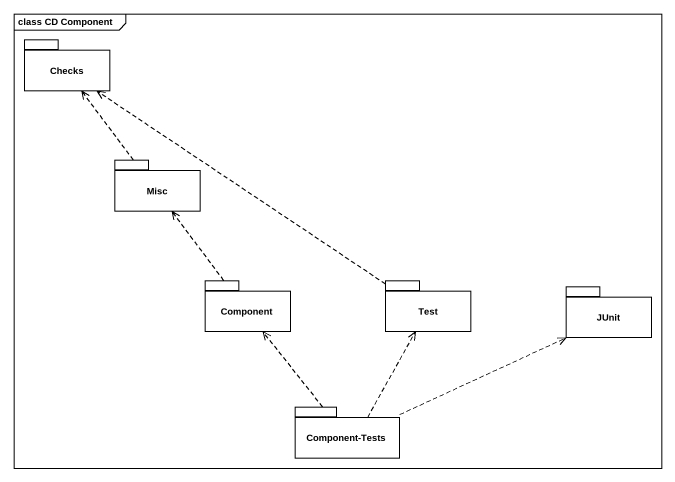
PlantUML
@startuml
mainframe class CD Component
package Checks {
}
package Misc {
}
package "Component" as Component_ {
}
package Test {
}
package JUnit {
}
package "Component-Tests" as Component_Tests {
}
Misc .up.> Checks
Component_ .up.> Misc
Test .up.> Checks
Component_Tests .up.> Component_
Component_Tests .up.> Test
Component_Tests .right.> JUnit
@enduml
